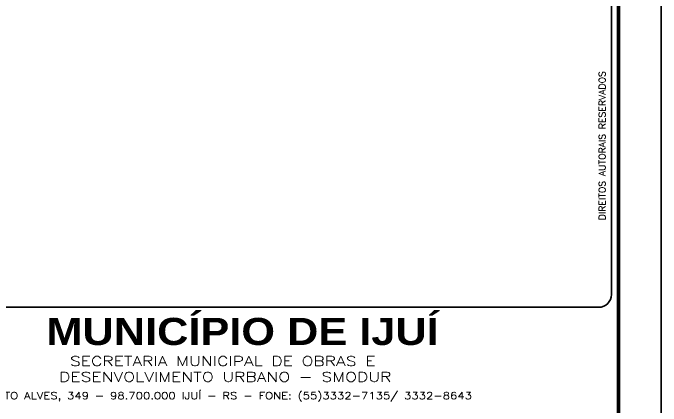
# Model space of a CAD drawing. Extents: x 15348.6 to 15438.1, y 2292.7 to 2368.6.
# Drawn here: x 15427.37 to 15438.14, y 2313.14 to 2319.66 of the extents above; entities that cross this region are included whole.
import ezdxf

# ---------------------------------------------------------------- set-up
doc = ezdxf.new("R2010")
doc.units = 0
doc.header["$LTSCALE"] = 2
doc.header["$MEASUREMENT"] = 0
for name, color, linetype, lineweight in [('02', 1, 'CONTINUOUS', 30), ('03', 5, 'CONTINUOUS', 30), ('06', 7, 'CONTINUOUS', 30), ('12', 35, 'CONTINUOUS', 140)]:
    doc.layers.add(name, color=color, linetype=linetype, lineweight=lineweight)
doc.styles.add('ARIAL', font='', dxfattribs={"height": 45})
doc.styles.get("Standard").update_dxf_attribs({"font": 'romand.shx'})
doc.styles.get('ARIAL').set_extended_font_data('Arial Black')

msp = doc.modelspace()

# ---------------------------------------------------------------- linework, layer by layer
at = {"layer": '02'}
msp.add_line((15438.137, 2368.604), (15438.137, 2303.594), dxfattribs=at)
at = {"layer": '06'}
for p, q in [((15437.314, 2320.527), (15437.314, 2314.988)), ((15425.476, 2314.776), (15437.102, 2314.776))]:
    msp.add_line(p, q, dxfattribs=at)
msp.add_arc((15437.102, 2314.988), 0.212, 270, 0, dxfattribs=at)
at = {"layer": '12', "color": 35}
msp.add_line((15437.431, 2367.897), (15437.431, 2304.301), dxfattribs=at)

# ---------------------------------------------------------------- texts
at = {"layer": '02', "linetype": 'Continuous', "insert": (15437.103, 2316.221), "char_height": 0.11309, "width": 11.21976, "attachment_point": 1, "rotation": 90}
msp.add_mtext('{DIREITOS AUTORAIS RESERVADOS}', dxfattribs=at)
at = {"layer": '02', "linetype": 'Continuous', "extrusion": (0, -0.587785, 0.809017), "insert": (15426.618, 2313.365, 0.448), "char_height": 0.14136, "width": 10.6677, "attachment_point": 1, "text_direction": (1, 0, 0)}
msp.add_mtext('ERNESTO ALVES, 349 - 98.700.000 IJUÍ - RS - FONE: (55)3332-7135/ 3332-8643', dxfattribs=at)
at = {"layer": '03', "extrusion": (0, -0.642788, 0.766044)}
for s, p in [('SECRETARIA MUNICIPAL DE OBRAS E', (15428.321, 1772.439, -1487.326)), ('DESENVOLVIMENTO URBANO - SMODUR', (15428.14, 1772.239, -1487.158))]:
    msp.add_text(s, height=0.20876, dxfattribs=at).set_placement(p)
at = {"layer": '06', "linetype": 'Continuous', "style": 'ARIAL'}
msp.add_text('MUNICÍPIO DE IJUÍ', height=0.45, dxfattribs=at).set_placement((15427.929, 2314.15))

doc.saveas('drawing.dxf')
